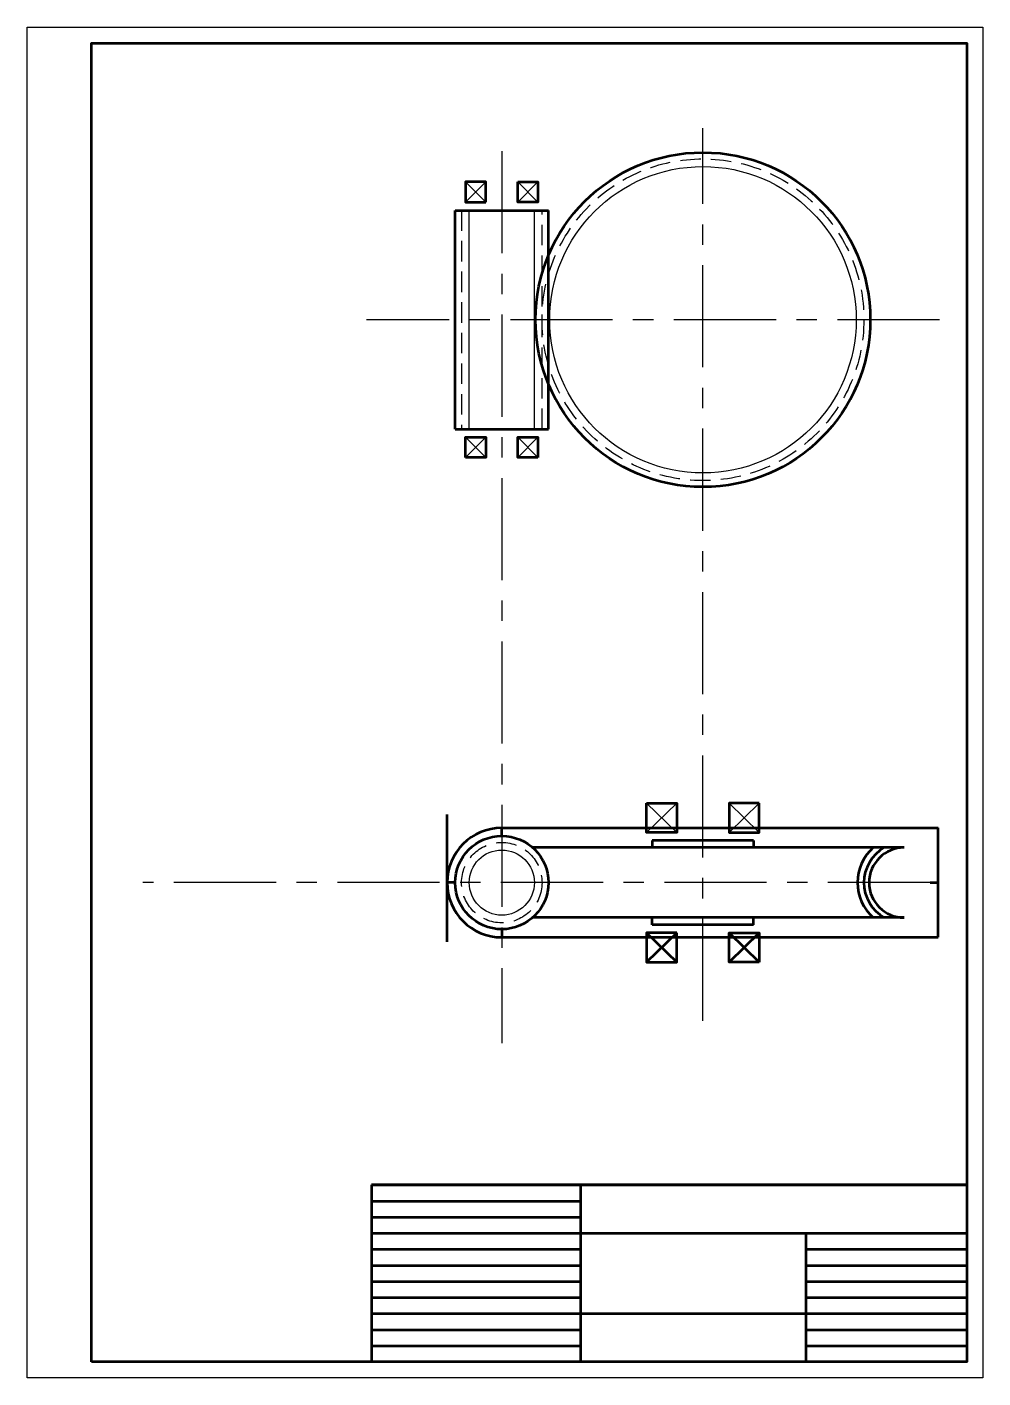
# Model space of a CAD drawing. Header units: millimetres. Extents: x -2503 to -2206, y -1923 to -1503.
import ezdxf

# ---------------------------------------------------------------- set-up
doc = ezdxf.new("R2010")
doc.units = ezdxf.units.MM
doc.linetypes.add('осевая', pattern=[50.8, 31.75, -6.35, 6.35, -6.35])
doc.linetypes.add('штриховая2', pattern=[9.525, 6.35, -3.175])
for name, color, linetype, lineweight in [('Основные', 7, 'Continuous', 53), ('РАМКА1', 7, 'Continuous', 25), ('Тонкие', 7, 'Continuous', 25)]:
    doc.layers.add(name, color=color, linetype=linetype, lineweight=lineweight)

msp = doc.modelspace()

# ---------------------------------------------------------------- linework, layer by layer
at = {"layer": 'Основные'}
for p, q in [((-2370.19, -1628.37), (-2370.19, -1560.37)), ((-2370.19, -1560.37), (-2341.19, -1560.37)), ((-2341.19, -1628.37), (-2341.19, -1560.37)), ((-2370.19, -1628.37), (-2341.19, -1628.37)), ((-2372.69, -1787.77), (-2372.69, -1748.23)), ((-2355.69, -1754.87), (-2355.69, -1752.37)), ((-2355.69, -1752.37), (-2220.11, -1752.37)), ((-2220.11, -1786.37), (-2220.11, -1752.37)), ((-2230.69, -1758.5), (-2346.1, -1758.5)), ((-2277.44, -1756.25), (-2308.94, -1756.25)), ((-2308.94, -1756.25), (-2308.94, -1758.5)), ((-2277.44, -1756.25), (-2277.44, -1758.5)), ((-2370.19, -1769.37), (-2372.69, -1769.37)), ((-2293.19, -1769.37), (-2293.19, -1769.37)), ((-2222.61, -1769.37), (-2220.11, -1769.37)), ((-2230.69, -1780.25), (-2346.1, -1780.25)), ((-2308.94, -1782.5), (-2308.94, -1780.25)), ((-2277.44, -1782.5), (-2277.44, -1780.25)), ((-2355.69, -1783.87), (-2355.69, -1786.37)), ((-2301.31, -1785), (-2310.69, -1794.12)), ((-2310.69, -1785), (-2301.31, -1794.12)), ((-2277.44, -1782.5), (-2308.94, -1782.5)), ((-2275.69, -1785), (-2285.06, -1794.12)), ((-2285.06, -1785), (-2275.69, -1794.12)), ((-2355.69, -1786.37), (-2220.11, -1786.37)), ((-2396.19, -1863.37), (-2211.19, -1863.37)), ((-2211.19, -1863.37), (-2396.19, -1863.37)), ((-2396.19, -1863.37), (-2396.19, -1918.37)), ((-2331.19, -1863.37), (-2331.19, -1918.37)), ((-2396.19, -1868.37), (-2331.19, -1868.37)), ((-2396.19, -1873.37), (-2331.19, -1873.37)), ((-2396.19, -1878.37), (-2211.19, -1878.37)), ((-2261.19, -1878.37), (-2261.19, -1918.37)), ((-2396.19, -1883.37), (-2331.19, -1883.37)), ((-2261.19, -1883.37), (-2211.19, -1883.37)), ((-2396.19, -1888.37), (-2331.19, -1888.37)), ((-2261.19, -1888.37), (-2211.19, -1888.37)), ((-2396.19, -1893.37), (-2331.19, -1893.37)), ((-2261.19, -1893.37), (-2211.19, -1893.37)), ((-2396.19, -1898.37), (-2331.19, -1898.37)), ((-2261.19, -1898.37), (-2211.19, -1898.37)), ((-2396.19, -1903.37), (-2331.19, -1903.37)), ((-2331.19, -1903.37), (-2261.19, -1903.37)), ((-2261.19, -1903.37), (-2211.19, -1903.37)), ((-2396.19, -1908.37), (-2331.19, -1908.37)), ((-2261.19, -1908.37), (-2211.19, -1908.37)), ((-2396.19, -1913.37), (-2331.19, -1913.37)), ((-2261.19, -1913.37), (-2211.19, -1913.37))]:
    msp.add_line(p, q, dxfattribs=at)
for points in [[(-2483.19, -1918.37), (-2483.19, -1508.37), (-2211.19, -1508.37), (-2211.19, -1918.37)], [(-2360.69, -1557.87), (-2360.69, -1551.5), (-2366.94, -1551.5), (-2366.94, -1557.87)], [(-2350.69, -1551.5), (-2344.44, -1551.5), (-2344.44, -1557.87), (-2350.69, -1557.87)], [(-2366.94, -1637.25), (-2366.94, -1630.87), (-2360.69, -1630.87), (-2360.69, -1637.25)], [(-2344.44, -1637.25), (-2350.69, -1637.25), (-2350.69, -1630.87), (-2344.44, -1630.87)], [(-2310.69, -1744.62), (-2301.31, -1744.62), (-2301.31, -1753.75), (-2310.69, -1753.75)], [(-2275.69, -1744.62), (-2285.06, -1744.62), (-2285.06, -1753.75), (-2275.69, -1753.75)], [(-2301.31, -1785), (-2310.69, -1785), (-2310.69, -1794.12), (-2301.31, -1794.12)], [(-2275.69, -1794.12), (-2285.06, -1794.12), (-2285.06, -1785), (-2275.69, -1785)]]:
    msp.add_lwpolyline(points, close=True, dxfattribs=at)
for centre, radius in [((-2293.19, -1594.37), 52), ((-2355.69, -1769.37), 14.5)]:
    msp.add_circle(centre, radius, dxfattribs=at)
for centre, radius, start, end in [((-2355.69, -1769.37), 17, 90, 270), ((-2230.69, -1769.37), 14.5, 131.4096, 228.5904), ((-2230.69, -1769.37), 12.5, 119.5414, 240.4586), ((-2230.69, -1769.37), 10.88, 90, 270)]:
    msp.add_arc(centre, radius, start, end, dxfattribs=at)
at = {"layer": 'РАМКА1'}
for p, q in [((-2503.19, -1923.37), (-2503.19, -1503.37)), ((-2503.19, -1503.37), (-2206.19, -1503.37)), ((-2206.19, -1503.37), (-2206.19, -1923.37)), ((-2206.19, -1923.37), (-2503.19, -1923.37))]:
    msp.add_line(p, q, dxfattribs=at)
at = {"layer": 'Тонкие', "linetype": 'осевая'}
for p, q in [((-2293.19, -1812.37), (-2293.19, -1534.87)), ((-2355.69, -1541.98), (-2355.69, -1819.33)), ((-2219.68, -1594.37), (-2397.7, -1594.37)), ((-2222.61, -1769.37), (-2467.19, -1769.37))]:
    msp.add_line(p, q, dxfattribs=at)
at = {"layer": 'Тонкие'}
for p, q in [((-2360.69, -1551.5), (-2366.94, -1557.87)), ((-2366.94, -1551.5), (-2360.69, -1557.87)), ((-2344.44, -1551.5), (-2350.69, -1557.87)), ((-2350.69, -1551.5), (-2344.44, -1557.87)), ((-2365.81, -1628.37), (-2365.81, -1560.37)), ((-2345.56, -1628.37), (-2345.56, -1560.37)), ((-2366.94, -1637.25), (-2360.69, -1630.87)), ((-2366.94, -1630.87), (-2360.69, -1637.25)), ((-2344.44, -1630.87), (-2350.69, -1637.25)), ((-2350.69, -1630.87), (-2344.44, -1637.25)), ((-2301.31, -1744.62), (-2310.69, -1753.75)), ((-2310.69, -1744.62), (-2301.31, -1753.75)), ((-2275.69, -1744.62), (-2285.06, -1753.75)), ((-2285.06, -1744.62), (-2275.69, -1753.75))]:
    msp.add_line(p, q, dxfattribs=at)
at = {"layer": 'Тонкие', "linetype": 'штриховая2'}
for p, q in [((-2368.19, -1560.37), (-2368.19, -1628.37)), ((-2343.19, -1628.37), (-2343.19, -1560.37))]:
    msp.add_line(p, q, dxfattribs=at)
at = {"layer": 'Тонкие', "linetype": 'штриховая2', "lineweight": -3}
msp.add_circle((-2293.19, -1594.37), 50, dxfattribs=at)
at = {"layer": 'Тонкие'}
for centre, radius in [((-2293.19, -1594.37), 47.62), ((-2355.69, -1769.37), 10.12)]:
    msp.add_circle(centre, radius, dxfattribs=at)
at = {"layer": 'Тонкие', "linetype": 'штриховая2'}
msp.add_circle((-2355.69, -1769.37), 12.5, dxfattribs=at)

doc.saveas('drawing.dxf')
